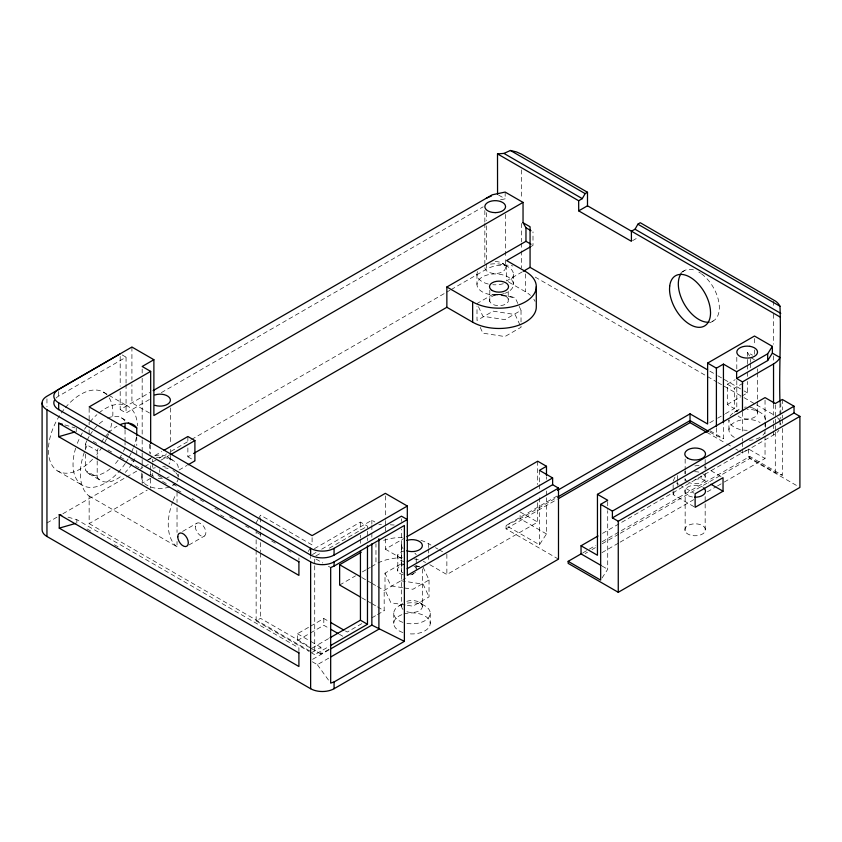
<?xml version="1.0" encoding="UTF-8"?>
<svg xmlns="http://www.w3.org/2000/svg" width="842" height="842" viewBox="0 0 842 842"><rect width="100%" height="100%" fill="white"/><g stroke="black" fill="none" stroke-linecap="round" stroke-linejoin="round"><path stroke-width="0.63" stroke-dasharray="4.21 3.16" d="M673.147 481.098L675.295 476.477M694.029 506.684L673.147 494.633L675.295 490.012M256.136 522.777L258.02 519.514M258.652 518.43L260.536 515.167L312.098 544.932L312.098 536.796M308.33 551.457L310.845 547.111M558.488 559.141L506.042 528.871L506.042 525.482L539.448 544.763L546.479 533.944L546.479 496.212M602.083 577.949L607.713 569.287L607.713 510.694M148.076 459.764L152.718 456.806M399.108 605.83L404.676 602.272M734.277 412.327L739.844 408.77A10.357 5.978 0 0 0 737.16 411.454M56.035 398.066A16.577 9.567 0 0 1 58.677 396.087L126.058 357.176L126.058 383.142M120.195 391.446L120.195 409.612L149.771 392.54M120.195 409.612L126.058 413.001L149.939 399.213M161.317 392.646L483.182 206.816M154.991 455.501L161.79 451.575M46.952 522.945L58.34 516.378M62.897 513.746L125.511 477.593M126.647 476.93L138.035 470.362M139.172 469.699L143.729 467.078M144.866 466.415L148.276 464.447M152.834 461.816L166.495 453.933M171.052 451.301L190.408 440.124M191.544 439.471L445.429 292.89M446.565 292.227L449.986 290.258M451.123 289.606L486.413 269.219A24.86 14.356 0 0 1 512.904 265.977M160.885 460.216L168.821 455.627M531.049 246.506L532.997 245.369L532.997 231.845M150.613 478.319L142.172 483.192L142.172 474.014M187.871 447.923L187.871 456.806L192.418 454.185M179.03 470.036L186.966 465.447M522.261 271.871L506.631 280.891L506.631 263.136M84.347 452.217A51.794 29.902 -60 0 0 87.926 495.096L89.147 496.001L89.147 523.619L147.245 490.076M493.117 294.237L477.004 303.541L482.898 316.245L504.916 319.655L521.03 310.351L515.125 297.636L501.485 294.868L493.117 294.237L515.125 297.636M632.542 240.675L638.036 237.507M182.609 531.418L196.891 523.166M188.966 544.963L204.353 536.08M681.031 272.566L684.325 270.661M314.434 548.658L360.439 522.103L367.47 526.155L367.47 536.617M710.027 322.802L713.321 320.897M316.034 552.468L310.34 555.762L310.34 558.383M321.728 549.184L371.859 520.24L374.879 521.977M315.855 555.952L321.465 552.72M329.317 548.184L367.47 526.155M256.136 550.247L256.136 620.88L260.536 618.344L309.856 646.824M385.341 538.775L385.341 549.163L403.528 538.659M339.631 585.022L355.535 575.844M362.344 571.918L365.744 569.95M366.88 569.287L370.291 567.329M371.427 566.666L375.964 564.045L375.964 543.753M405.149 604.988L390.909 602.788L385.005 590.074L385.005 573.16L401.118 563.856L403.507 564.035M743.128 383.194L734.329 388.267L734.329 408.57L727.299 404.507L727.299 384.205L735.14 379.679M309.73 647.593L297.447 640.499L297.447 633.742L309.53 626.764M310.635 626.122L323.812 618.512L329.401 621.733M297.447 640.499L309.53 633.521M310.635 632.889L323.812 625.28L329.401 628.5M377.49 586.579L384.173 590.431L405.444 578.149M412.159 574.276L415.516 572.339M557.151 495.98L506.042 525.482L520.114 518.714L556.362 497.79M506.042 528.871L557.151 499.359M727.299 404.507L740.739 396.75M741.855 396.098L747.454 392.867L747.454 381.458M423.137 567.266L429.031 579.97L412.917 589.274L403.855 587.874M312.098 648.119L328.959 638.383M312.098 652.339L320.886 647.266L320.886 654.034L329.675 648.961M361.797 623.648L347.251 632.047L345.02 630.753M371.859 617.839L376.342 615.249M377.458 614.607L384.173 610.734L384.173 590.431M429.841 564.708L446.86 574.539L537.691 522.103L537.691 502.663M709.838 422.705L716.521 418.853M717.637 418.211L724.309 414.348M725.425 413.706L734.329 408.57M310.224 652.108L314.729 654.708L329.317 646.288M312.614 659.318L329.706 649.445M429.031 579.97L429.031 596.883L412.917 606.187L406.444 605.188M312.35 661.791L317.371 664.696L329.906 657.455M602.567 533.354L748.633 449.028L765.041 458.501L765.041 436.472M739.129 450.986L742.476 452.922L773.535 434.988A24.86 14.356 0 0 0 778.924 430.336M582.917 552.826L595.768 545.406M602.219 541.68L749.801 456.469L782.323 475.246L782.323 425.599M585.19 553.541L587.453 552.226M592 549.605L595.399 547.637M602.219 543.711L619.249 533.881M620.375 533.218L749.801 458.501L797.627 486.108M601.988 552.636L618.965 542.827M620.101 542.174L693.703 499.685M707.291 491.844L716.342 486.613M717.479 485.96L723.141 482.687M724.278 482.034L765.041 458.501M500.474 199.838L505.158 198.849L505.158 193.207M694.903 465.942L701.06 464.995M694.903 479.477L701.06 478.519L708.753 482.961M378.9 524.292L381.447 524.419M390.362 524.829L394.193 525.008M401.118 563.856L403.707 564.256M415.369 566.056L419.253 566.666M401.118 580.769L423.137 584.18L429.031 596.883M402.56 587.674L390.909 585.864L385.005 573.16M415.695 565.75L419.411 566.508M64.95 424.957L75.001 427.862M68.044 517.146L76.832 519.682L298.91 647.898L298.91 651.697M709.806 432.03L716.405 435.83L723.436 438.545L723.436 424.179M748.633 449.028L748.633 457.143L775.293 472.541L782.323 475.246M498.643 195.091L505.158 198.849M747.454 363.691L747.454 352.272L752.485 355.177M751.39 357.934L754.4 359.671M709.901 371.185L716.731 375.132M717.868 375.785L742.907 390.246M744.044 390.898L747.454 392.867M727.299 384.205L734.329 388.267M535.196 277.092L716.784 381.931M717.921 382.584L742.886 397.003M744.023 397.656L755.369 404.202M756.505 404.865L773.535 414.696M508.842 282.165L525.387 291.721A37.29 21.534 0 0 1 530.471 295.384M710.069 430.83L723.436 438.545M706.775 432.304L725.741 443.26M726.856 443.902L731.319 446.481M735.782 449.049L738.013 450.344M704.354 466.889L706.554 468.163M710.943 470.699L721.931 477.046M676.442 483.003L678.641 484.276M679.747 484.908L694.029 493.159M520.114 511.947L537.691 522.103M546.479 533.944L520.114 518.714L520.114 513.083M602.156 566.087L607.713 569.287M122.153 354.924L126.058 357.176M420.979 540.332A37.29 21.534 0 0 1 428.704 543.753L430.967 545.058M435.514 547.679L437.787 548.995M438.914 549.647L443.46 552.268M149.497 413.001L131.92 402.844L131.92 384.678M385.341 549.163L402.918 559.309M103.429 392.13L107.913 394.719M109.028 395.361L128.047 406.339M403.402 573.128L401.455 572.002L401.455 529.155M121.416 417.821L126.742 420.905M187.871 456.806L194.902 460.869M361.902 577.58L366.354 580.149M367.47 580.791L370.806 582.717M371.922 583.369L376.374 585.937M130.784 459.7L134.194 461.669M158.043 475.446L161.453 477.414M172.81 483.971L177.357 486.592M200.08 499.716L203.49 501.685M214.847 508.242L219.394 510.862M229.613 516.767L234.16 519.388M245.517 525.945L248.927 527.913M256.884 532.502L261.42 535.133M271.65 541.027L276.197 543.658M287.554 550.215L290.964 552.184M93.294 441.44L96.704 443.408M108.06 449.965L112.607 452.596M120.553 457.185L123.963 459.153M135.32 465.71L139.867 468.331M150.097 474.235L154.633 476.856M162.59 481.456L167.137 484.076M177.357 489.981L181.904 492.602M192.123 498.506L194.397 499.811M220.53 514.904L223.93 516.872M361.902 597.873L366.354 600.451M367.47 601.093L370.806 603.019M371.922 603.661L376.374 606.229M377.49 606.871L384.173 610.734M86.863 440.766A32.322 18.661 -60 0 0 85.463 444.05L97.188 450.807L97.188 459.606M85.463 454.101L85.463 470.436L97.188 477.203A32.322 18.661 -60 0 0 121.932 475.477M89.094 473.804L100.819 480.572M57.856 471.078L82.463 485.287M339.442 634.3L342.789 636.236M89.147 496.001L177.03 546.742L177.03 541.532M297.447 633.742L309.73 640.825M310.845 641.467L320.886 647.266M310.845 648.235L320.886 654.034M89.147 523.619L309.824 651.034M256.136 620.88L309.098 651.455M87.084 528.976L91.641 531.607M114.417 544.763L118.975 547.395M315.992 559.035L322.77 562.972M328.433 566.256L330.685 567.571M754.485 408.77L760.052 412.327M502.527 263.304L508.094 266.851M419.327 602.272L424.894 605.83M154.865 455.859A10.357 5.978 0 0 1 167.369 456.806L172.936 460.363M177.03 546.742L175.81 545.837A51.794 29.902 -60 0 1 172.684 501.727M317.371 664.696L329.201 681.073M747.454 352.272L750.39 357.345L750.39 362.27M519.956 324.949L515.125 314.561L493.117 311.151L477.004 320.455L477.004 306.141M480.224 327.391L482.898 333.158L504.916 336.568L521.03 327.264L521.03 323.36M780.808 402.539L780.808 418.285M782.323 399.466L782.323 409.917M782.323 415.148L782.323 417.758M782.323 419.063L782.323 424.294M779.966 403.56L779.966 419.348M779.966 420.663L779.966 424.61M775.293 404.823L775.293 417.853M775.293 419.148L775.293 424.357M775.293 425.663L775.293 430.872M775.293 432.178L775.293 472.541M773.535 301.12L773.535 307.646M773.535 314.171L773.535 344.199M773.535 355.945L773.535 362.47M773.535 404.244L773.535 415.253M773.535 420.516L773.535 423.147M773.535 424.463L773.535 429.725M773.535 431.041L773.535 434.988M765.399 427.378L765.399 419.769A18.229 10.525 0 0 0 747.17 409.244M765.041 400.192L765.041 420.926M765.041 422.221L765.041 435.177M757.421 368.785L757.526 371.543M757.526 372.838L757.526 400.045M757.526 401.339L757.526 413.001M754.485 338.579L754.485 344.915M754.485 349.988L754.485 355.061M750.39 363.502L750.39 369.649M749.801 456.469L749.801 458.501M747.454 364.965L747.454 370.038M747.454 372.574L747.454 376.374M742.476 412.138L742.476 433.188M742.476 438.45L742.476 441.082M742.476 442.397L742.476 447.66M742.476 448.975L742.476 452.922M736.803 357.292L736.803 368.943M736.803 380.605L736.803 411.706M728.93 429.915L728.93 419.769A18.229 10.525 0 0 0 747.17 430.294M716.405 428.031L716.405 435.83M705.164 459.511L705.164 464.773M705.164 465.626L705.164 472.667M705.164 473.52L705.164 479.245M705.164 496.633L705.164 503.063M705.164 503.821L705.164 531.344A10.357 5.978 0 0 1 687.84 534.028A10.357 5.978 0 0 1 692.482 524.019A10.357 5.978 0 0 1 705.164 531.344M701.06 476.056L701.06 478.519M685.156 459.048L685.156 470.036M685.156 470.888L685.156 473.983M685.156 489.686L685.156 531.344M685.051 471.152L685.051 473.614M685.051 478.54L685.051 481.003M677.442 475.551L677.442 480.477M677.442 481.698L677.442 485.392M673.147 484.792L673.147 489.718M673.147 490.949L673.147 494.633M607.713 501.579L607.713 509.389M546.479 476.688L546.479 479.287M546.479 491.002L546.479 494.907M539.448 470.341L539.448 483.392M539.448 484.697L539.448 489.928M539.448 497.759L539.448 544.763M537.691 461.205L537.691 484.529M525.387 273.955L525.387 291.721M521.577 169.884L521.577 198.638M521.577 223.477L521.577 241.78M521.577 243.085L521.577 249.621M521.577 250.927L521.577 267.914M521.03 310.351L521.03 322.054M513.441 274.303L513.441 284.449M508.221 291.374L508.221 301.604A9.525 5.505 0 0 1 492.275 304.067A9.525 5.505 0 0 1 496.548 294.868A9.525 5.505 0 0 1 508.221 301.604M505.568 214.415L505.568 258.462M505.568 259.757L505.568 267.535A10.357 5.978 0 0 1 495.201 273.513A10.357 5.978 0 0 1 484.845 267.535M489.812 290.143L489.812 301.604M486.413 212.658L486.413 220.551M486.413 225.814L486.413 262.641M486.413 263.956L486.413 269.219M484.845 210.521L484.845 222.183M484.845 223.477L484.845 263.641M476.972 274.303L476.972 284.449M446.86 554.236L446.86 574.539M430.23 613.271L430.23 623.417M428.704 543.753L428.704 547.553M428.704 548.826L428.704 553.899M428.704 555.173L428.704 561.509M422.358 568.929L422.358 606.503A10.357 5.978 0 0 1 406.823 611.681M416.222 558.53L416.222 571.223M401.645 545.605L401.645 606.503M401.455 518.777L401.455 521.366M397.813 554.846L397.813 571.223M393.772 613.271L393.772 623.417M385.341 495.938L385.341 519.303M385.341 520.609L385.341 525.797M385.341 527.092L385.341 530.986M371.859 520.24L371.859 524.166M371.859 525.482L371.859 532.039M371.859 533.344L371.859 537.28M367.47 537.933L367.47 540.543M360.439 522.103L360.439 529.944M360.439 535.175L360.439 537.796M360.439 539.101L360.439 544.332M323.812 618.512L323.812 625.28M314.729 559.225L314.729 564.456M314.729 565.761L314.729 654.708M298.91 557.899L298.91 560.162M260.536 517.777L260.536 524.303M260.536 525.608L260.536 530.839M260.536 532.144L260.536 537.364M260.536 542.595L260.536 551.731M260.536 553.036L260.536 618.344M256.136 529.313L256.136 534.544M256.136 539.775L256.136 548.931M187.871 436.514L187.871 442.85M178.272 474.151L178.272 476.688M177.03 492.044L177.03 502.463M177.03 507.673L177.03 532.418M170.4 407.917L170.4 444.197M170.4 449.375L170.4 454.564M170.4 455.859L170.4 461.037M159.748 469.752L159.748 472.288M152.718 459.343L152.718 461.879M152.718 463.153L152.718 468.226M152.718 473.299L152.718 475.835M150.665 444.829L150.665 454.006M150.665 465.805L150.665 469.741M150.665 471.057L150.665 477.614M150.665 478.919L150.665 488.097M149.687 444.197L149.687 453.259M142.172 369.101L142.172 373.038M142.172 378.29L142.172 438.608M142.172 439.924L142.172 451.722M142.172 453.038L142.172 458.28M142.172 459.595L142.172 466.152M141.814 472.878L141.814 477.951M136.762 436.756L136.762 445.555M136.762 450.575L136.762 454.343A32.322 18.661 -60 0 1 135.362 457.627M131.92 347.03L131.92 379.479M126.058 384.436L126.058 413.001M125.048 429.988L125.048 441.303M125.048 442.555L125.048 445.071M120.195 356.398L120.195 386.246M97.188 460.869L97.188 477.203M89.147 408.181L89.147 420.916M89.147 422.189L89.147 424.736M89.147 429.83L89.147 434.925M85.463 444.05L85.463 449.07M76.832 519.682L76.832 523.061M76.254 428.22L76.254 431.609M58.677 391.572L58.677 396.087M46.952 398.845L46.952 406.686M777.482 417.664A24.86 14.356 0 0 1 779.966 421.126M780.597 422.968A24.86 14.356 0 0 1 780.818 424.842M495.201 261.557A10.357 5.978 0 0 1 505.568 267.535M749.843 407.223A10.357 5.978 0 0 1 755.379 416.643A10.357 5.978 0 0 1 738.192 415.99M744.486 407.223A10.357 5.978 0 0 1 746.265 407.044M533.828 299.236A37.29 21.534 0 0 1 535.038 301.373M378.005 562.961A37.29 21.534 0 0 1 402.329 557.741M414.306 558.888A37.29 21.534 0 0 1 420.979 560.625M423.326 561.477A37.29 21.534 0 0 1 425.589 562.445M383.689 540.332A37.29 21.534 0 0 1 402.329 537.449M403.034 548.605A10.357 5.978 0 0 1 403.034 542.616M406.823 601.325A10.357 5.978 0 0 1 422.358 606.503M403.034 609.492A10.357 5.978 0 0 1 403.034 603.514M167.369 456.806A10.357 5.978 0 0 1 169.01 464.026M165.221 466.215A10.357 5.978 0 0 1 162.727 466.815M413.759 573.686A9.525 5.505 0 0 1 410.643 574.886M403.392 574.886A9.525 5.505 0 0 1 397.487 569.802A9.525 5.505 0 0 1 403.392 564.708M413.759 565.908A9.525 5.505 0 0 1 416.222 568.371M404.549 561.582A9.525 5.505 0 0 1 397.487 556.267A9.525 5.505 0 0 1 404.549 550.952M414.822 553.099A9.525 5.505 0 0 1 416.222 554.846M107.639 418.19A32.322 18.661 -60 0 1 125.048 421.189M125.048 447.586A32.322 18.661 -60 0 1 123.121 451.954M121.416 455.143A32.322 18.661 -60 0 1 118.827 459.216M118.122 460.195A32.322 18.661 -60 0 1 113.607 465.563M110.207 468.71A32.322 18.661 -60 0 1 85.463 470.436M87.389 439.671A32.322 18.661 -60 0 1 89.094 436.482M90.347 434.43A32.322 18.661 -60 0 1 92.388 431.441M94.578 428.652A32.322 18.661 -60 0 1 97.714 425.263M99.345 423.737A32.322 18.661 -60 0 1 105.261 419.421M134.836 458.722A32.322 18.661 -60 0 1 133.131 461.911M131.889 463.963A32.322 18.661 -60 0 1 125.321 472.32M97.188 450.807A32.322 18.661 -60 0 1 98.093 448.628M101.429 442.218A32.322 18.661 -60 0 1 104.103 438.198M105.545 436.324A32.322 18.661 -60 0 1 107.839 433.672M108.629 432.83A32.322 18.661 -60 0 1 116.975 426.189M98.956 412.948A45.573 26.312 -60 0 1 137.457 425.841M136.383 437.472A45.573 26.312 -60 0 1 133.615 447.102M133.162 448.302A45.573 26.312 -60 0 1 131.657 451.912M131.11 453.112A45.573 26.312 -60 0 1 128.689 457.827M128.047 458.974A45.573 26.312 -60 0 1 125.974 462.353M125.248 463.458A45.573 26.312 -60 0 1 84.895 486.413A45.573 26.312 -60 0 1 76.464 445.723M77.348 443.324A45.573 26.312 -60 0 1 82.463 432.651M84.537 429.273A45.573 26.312 -60 0 1 87.557 424.936M89.957 421.895A45.573 26.312 -60 0 1 96.914 414.685M65.35 407.686A45.573 26.312 -60 0 1 108.555 396.887M109.228 397.908A45.573 26.312 -60 0 1 112.596 418.011M111.776 423.263A45.573 26.312 -60 0 1 109.007 432.893M108.555 434.093A45.573 26.312 -60 0 1 107.05 437.703M106.502 438.903A45.573 26.312 -60 0 1 103.429 444.765M102.082 447.028A45.573 26.312 -60 0 1 96.756 454.533M92.546 459.322A45.573 26.312 -60 0 1 51.636 464.563A45.573 26.312 -60 0 1 64.529 408.675M85.263 449.744A51.794 29.902 -60 0 1 87.926 443.608M173.157 500.495A51.794 29.902 -60 0 1 175.81 494.359M504.326 293.563A18.229 10.525 0 0 1 476.982 284.68A18.229 10.525 0 0 1 503.632 275.113A18.229 10.525 0 0 1 505.326 293.205M490.486 264.135A18.229 10.525 0 0 1 510.999 269.04A18.229 10.525 0 0 1 508.094 281.744M503.274 283.733A18.229 10.525 0 0 1 492.823 284.733M488.234 284.028A18.229 10.525 0 0 1 477.593 271.577M764.778 432.641A18.229 10.525 0 0 1 762.957 435.177M760.052 437.356A18.229 10.525 0 0 1 749.548 440.345M734.277 437.356A18.229 10.525 0 0 1 734.277 422.473A18.229 10.525 0 0 1 760.052 422.473M403.928 613.976A18.229 10.525 0 0 1 430.146 622.385A18.229 10.525 0 0 1 407.286 633.584M402.886 632.531A18.229 10.525 0 0 1 402.886 614.302M178.272 477.951A18.229 10.525 0 0 1 176.567 482.403M175.831 483.213A18.229 10.525 0 0 1 153.065 487.676A18.229 10.525 0 0 1 142.435 475.225M153.065 468.226A18.229 10.525 0 0 1 155.328 467.784M164.758 467.784A18.229 10.525 0 0 1 168.105 468.51M172.936 470.51A18.229 10.525 0 0 1 174.978 471.92M175.831 472.688A18.229 10.525 0 0 1 178.199 477.035M730.035 416.169A18.229 10.525 0 0 1 738.045 410.654M407.286 603.104A18.229 10.525 0 0 1 430.146 614.302A18.229 10.525 0 0 1 403.928 622.712M402.886 622.385A18.229 10.525 0 0 1 402.886 604.156M156.486 457.48A18.229 10.525 0 0 1 177.651 470.531M169.158 476.919A18.229 10.525 0 0 1 167.021 477.53M162.422 478.235A18.229 10.525 0 0 1 157.665 478.235M141.814 467.805A18.229 10.525 0 0 1 142.435 465.079M147.15 460.363A18.229 10.525 0 0 1 150.929 458.69M682.557 271.966A29.007 16.745 60 0 1 693.513 269.84M698.828 272.103A29.007 16.745 60 0 1 700.607 273.218M701.502 273.85A29.007 16.745 60 0 1 718.636 301.089A29.007 16.745 60 0 1 711.311 321.77M702.481 473.467A10.357 5.978 0 0 1 702.944 481.645A10.357 5.978 0 0 1 688.84 482.434M687.84 481.929A10.357 5.978 0 0 1 685.156 479.245M694.608 471.731A10.357 5.978 0 0 1 700.344 472.52M692.482 497.001A10.357 5.978 0 0 1 686.188 488.244A10.357 5.978 0 0 1 702.481 487.002M195.344 526.576A7.462 4.305 60 0 0 203.259 536.417A7.462 4.305 60 0 0 203.259 525.871A7.462 4.305 60 0 0 195.344 526.576"/><path stroke-width="1.26" d="M497.559 194.47L497.506 153.897L578.654 200.743L578.707 210.868L631.437 241.317L631.384 231.192L635.026 229.234L637.878 224.214L640.225 222.709L775.671 301.215A24.86 14.356 0 0 1 779.966 306.235C781.229 337.831 778.934 370.322 779.966 402.244M578.654 200.743L582.296 198.638L585.137 193.618L587.495 192.26L587.495 205.795L779.945 316.929M707.617 363.102L716.405 368.175L723.436 364.112L736.613 371.722L767.672 353.798L772.377 346.367L754.485 336.032L707.617 363.102L707.617 423.989L690.03 413.843L557.488 490.37M736.613 371.722L736.613 378.49L767.672 360.565L772.377 353.124L772.377 346.367M120.195 353.798L46.952 396.235A16.577 9.567 0 0 0 46.952 409.77L46.952 536.48L310.635 688.714A16.577 9.567 0 0 0 334.074 688.714L558.488 559.141L558.488 488.097L552.626 484.718L407.139 568.718M193.555 453.533L446.86 307.277L446.86 286.985L525.966 241.317L525.966 227.782L523.04 222.709L523.04 202.406L153.886 415.538L153.886 359.713L142.172 366.481L150.665 371.385L150.665 443.513M150.665 371.385L89.147 406.907L312.098 535.628L385.341 493.338L407.317 506.031L407.317 575.381L558.488 488.097M153.181 390.572L492.275 194.797L505.158 192.081L523.04 202.406M164.064 450.26L187.871 436.514L194.902 440.566L194.902 460.869L188.103 464.795M578.707 210.868L587.495 205.795M169.958 454.975L194.902 440.566M530.071 247.064L506.631 260.599L525.387 271.419A37.29 21.534 0 0 1 525.387 301.868A37.29 21.534 0 0 1 472.646 301.868L446.86 286.985M523.377 271.229L530.071 267.367L707.627 369.87M153.886 359.713L131.92 347.03L58.677 389.32A16.577 9.567 0 0 0 58.677 402.844L310.635 548.321A16.577 9.567 0 0 0 334.074 548.321L407.317 506.031M54.383 400.371A16.577 9.567 0 0 0 58.677 409.612L310.635 555.078A16.577 9.567 0 0 0 334.074 555.078L401.455 516.178L407.317 519.556L334.074 561.867A16.577 9.567 0 0 1 310.635 561.867L46.952 409.77M334.074 566.077L404.381 525.482L404.381 641.351L334.074 681.946L330.674 683.125L330.685 567.571L334.074 566.077L334.074 561.867M360.786 597.231L339.631 585.022L339.631 564.729L361.207 552.268M406.939 536.691L537.691 461.205L546.479 466.279L546.479 475.393M546.479 466.279L539.448 470.341L552.626 477.951L552.626 484.718M407.317 561.846L552.626 477.951M736.613 378.49L742.476 381.879L773.535 363.944A24.86 14.346 0 0 0 779.966 357.513L772.377 353.124M557.488 497.138L690.03 420.611L708.711 431.399M558.288 498.706L690.03 422.642L706.775 432.304M330.085 637.731L360.439 620.207L367.47 624.269L367.47 545.774M330.443 645.646L367.47 624.269M601.041 565.445L581.043 553.899L581.043 545.784L597.452 555.257L597.452 494.359L765.041 397.603L775.293 403.528L782.323 399.466L794.038 406.233L794.038 413.001L612.397 517.872L612.397 511.105L794.038 406.233M330.843 648.793L371.859 625.111L404.381 641.351M331.043 656.802L378.9 629.174L378.9 538.722M794.038 413.001L799.9 416.38L799.9 487.423L618.26 592.294L568.161 563.372L568.161 561.34L600.672 580.117L600.672 504.337L607.713 500.274L597.452 494.359M612.397 517.872L618.26 521.251L799.9 416.38M581.043 545.784L598.031 535.975M568.161 561.34L581.78 553.478M723.036 491.212L695.124 507.326L695.124 493.791L723.036 477.677L723.036 491.212L710.943 484.234M497.506 153.897L503.948 153.412L510.431 150.486L516.43 151.918L521.577 154.202L587.495 192.26M486.413 198.186L491.57 195.902M62.445 424.231L58.677 423.147L58.677 436.682L75.001 431.967M61.771 515.336L59.256 514.609L59.256 528.134L75.58 523.429M510.431 150.486L585.137 193.618M637.878 224.214L779.966 306.235M503.948 153.412L582.296 198.638M635.026 229.234L780.787 313.361M523.04 222.709L530.071 226.772L530.071 267.367M525.966 227.782L530.986 230.687M525.966 241.317L530.986 244.212M446.86 307.277L472.646 322.17A37.29 21.534 0 0 0 513.283 326.833A37.29 21.534 0 0 0 536.301 306.941L536.301 286.648M600.672 504.337L612.397 511.105M128.247 423.042L136.762 427.957L136.762 435.503M339.631 564.729L360.786 576.938M58.677 423.147L298.91 561.846M58.677 436.682L298.91 575.381L298.91 561.425M330.517 622.375L343.904 630.111M330.517 629.142L338.326 633.658M59.256 514.609L298.91 652.971M59.256 528.134L298.91 666.496L298.91 652.55M773.535 363.944L773.535 403.413M767.672 353.798L767.672 360.565M742.476 381.879L742.476 410.822M723.436 364.112L723.436 422.873M716.405 368.175L716.405 426.726M690.03 413.843L690.03 422.642M618.26 521.251L618.26 592.294M472.646 301.868L472.646 322.17M371.859 543.837L371.859 625.111M360.439 550.878L360.439 620.207M334.074 548.321L334.074 555.078M334.074 681.946L334.074 688.714M310.635 548.321L310.635 555.078M310.635 561.867L310.635 688.714M125.048 423.705L125.048 428.736M58.677 402.844L58.677 409.612M42.1 403.002L42.1 529.713A16.577 9.567 0 0 0 46.952 536.48M406.823 540.427A10.357 5.978 0 0 1 422.358 545.605A10.357 5.978 0 0 1 406.823 550.794M154.865 394.961A10.357 5.978 0 0 1 170.4 400.139A10.357 5.978 0 0 1 154.865 405.318M120.553 424.452A32.322 18.661 -60 0 1 136.762 427.957M709.08 322.212A29.007 16.745 60 0 1 684.325 304.151A29.007 16.745 60 0 1 681.062 273.682M703.638 487.792A10.357 5.978 0 0 1 704.228 494.128A10.357 5.978 0 0 1 694.608 497.201M669.706 286.027L669.527 289.017A29.007 16.745 60 0 0 690.03 324.538A29.007 16.745 60 0 0 710.543 312.698L710.364 309.498A29.007 16.745 60 0 0 690.03 277.176A29.007 16.745 60 0 0 669.706 286.027M495.201 212.616L492.528 212.416A10.357 5.978 0 0 1 487.886 202.406A10.357 5.978 0 0 1 505.211 205.09L505.568 206.637A10.357 5.978 0 0 1 495.201 212.616M749.843 346.325L747.17 346.125A10.357 5.978 0 0 0 736.803 352.103L737.16 353.651A10.357 5.978 0 0 0 754.485 356.334A10.357 5.978 0 0 0 749.843 346.325M492.275 290.532A9.525 5.505 0 0 0 508.221 288.069A9.525 5.505 0 0 0 496.548 281.333A9.525 5.505 0 0 0 492.275 290.532M177.767 536.733A7.462 4.305 60 0 0 185.682 546.574A7.462 4.305 60 0 0 185.682 536.028A7.462 4.305 60 0 0 177.767 536.733M687.84 458.248A10.357 5.978 0 0 0 705.164 455.564A10.357 5.978 0 0 0 692.482 448.239A10.357 5.978 0 0 0 687.84 458.248"/></g></svg>
